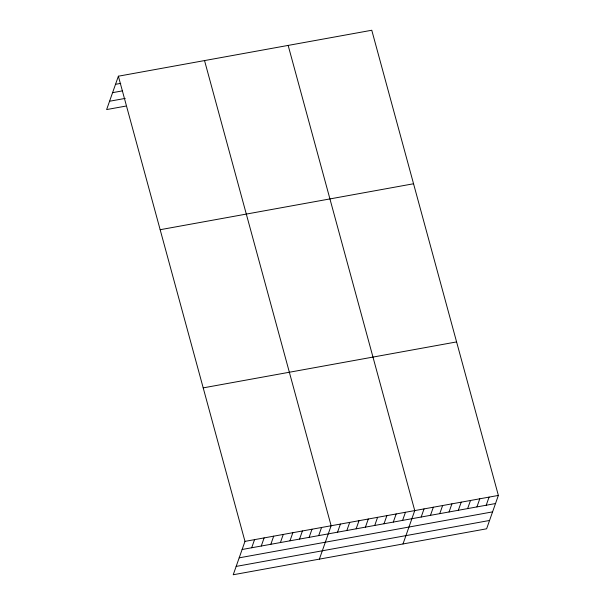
<?xml version="1.0" encoding="UTF-8"?>
<svg xmlns="http://www.w3.org/2000/svg" width="605" height="605" viewBox="0 0 605 605"><rect width="100%" height="100%" fill="white"/><g stroke="black" fill="none" stroke-linecap="round" stroke-linejoin="round"><path stroke-width="0.91" d="M118.383 76.2L244.98 541.377L233.227 574.75L486.617 528.8L498.369 495.427L371.772 30.25L118.383 76.2L106.631 109.573L125.779 106.102M251.695 547.759L254.554 539.637M261.262 546.028L264.12 537.905M270.836 544.288L273.694 536.166M280.41 542.556L283.269 534.434M289.984 540.817L292.843 532.695M299.551 539.078L302.417 530.963M309.125 537.346L311.983 529.224M318.699 535.606L321.558 527.492M319.38 559.126L331.132 525.753L204.535 60.576M337.56 532.188L340.418 524.066M346.854 530.502L349.713 522.38M356.141 528.815L359.007 520.701M365.435 527.136L368.294 519.014M374.729 525.45L377.588 517.328M384.016 523.764L386.875 515.642M393.311 522.077L396.169 513.955M402.597 520.391L405.456 512.276M402.998 543.963L414.75 510.59L288.154 45.413M421.178 517.025L424.037 508.903M430.473 515.339L433.331 507.217M439.759 513.653L442.626 505.53M449.054 511.966L451.912 503.852M458.34 510.287L461.207 502.165M467.635 508.601L470.493 500.479M476.929 506.914L479.788 498.792M486.216 505.228L489.074 497.106M115.525 84.322L120.75 83.377M112.59 92.656L122.165 90.924M109.566 101.239L125.235 98.403M160.159 229.711L413.548 183.761M203.204 387.873L456.594 341.916M244.98 541.377L498.369 495.427M242.121 549.499L495.51 503.541M239.187 557.833L492.576 511.875M236.162 566.416L489.551 520.466"/></g></svg>
